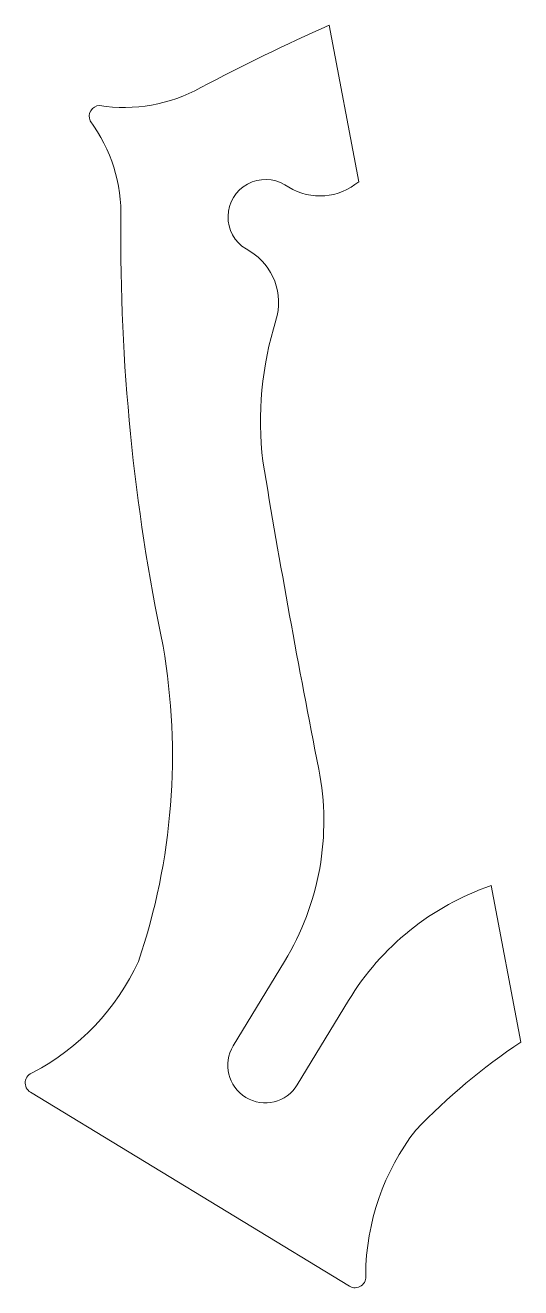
# Model space of a CAD drawing. Header units: inches. Extents: x 1.8 to 18.4, y 3.6 to 45.7.
import ezdxf

# ---------------------------------------------------------------- set-up
doc = ezdxf.new("R2010")
doc.units = ezdxf.units.IN
doc.header["$MEASUREMENT"] = 0

msp = doc.modelspace()

# ---------------------------------------------------------------- linework, layer by layer
at = {"color": 7, "linetype": 'Continuous', "lineweight": 15}
for p, q in [((11.992, 45.695), (12.975, 40.476)), ((10.64, 40.291), (10.512, 40.368)), ((9.341, 38.155), (9.213, 38.232)), ((17.395, 16.997), (18.379, 11.774)), ((8.787, 11.646), (10.499, 14.462)), ((10.923, 10.347), (12.635, 13.163)), ((12.661, 3.629), (2.022, 10.097))]:
    msp.add_line(p, q, dxfattribs=at)
for centre, radius, start, end in [((38.967, -15.392), 66.778, 113.82516, 117.91888), ((5.156, 48.172), 5.22, 260.8264, 299.1748), ((4.343, 42.656), 0.363, 93.1272, 204.2741), ((-0.18, 39.396), 5.22, 358.2265, 36.5749), ((9.863, 39.3), 1.25, 58.7007, 238.7007), ((11.679, 42), 2, 238.7007, 310.3944), ((71.813, 38.632), 66.778, 179.48244, 191.79696), ((8.302, 36.446), 2, 342.7013, 58.7007), ((21.076, 32.467), 11.379, 162.7013, 186.6602), ((345.176, 86.753), 339.98, 189.41332, 191.17182), ((-14.63, 21.336), 21.388, 341.2498, 9.8069), ((2.809, 19.138), 9, 328.7007, 11.1718), ((20.325, 8.488), 9, 108.997, 148.7007), ((-1.61, 17.802), 7.967, 297.7961, 335.2069), ((9.855, 10.996), 1.25, 148.7007, 328.7007), ((30.303, -5.983), 21.388, 123.8827, 136.1515), ((2.21, 10.407), 0.363, 106.7697, 238.7007), ((21.173, 3.951), 7.967, 142.1944, 179.6053), ((12.849, 3.939), 0.363, 238.7007, 10.6317)]:
    msp.add_arc(centre, radius, start, end, dxfattribs=at)

doc.saveas('drawing.dxf')
